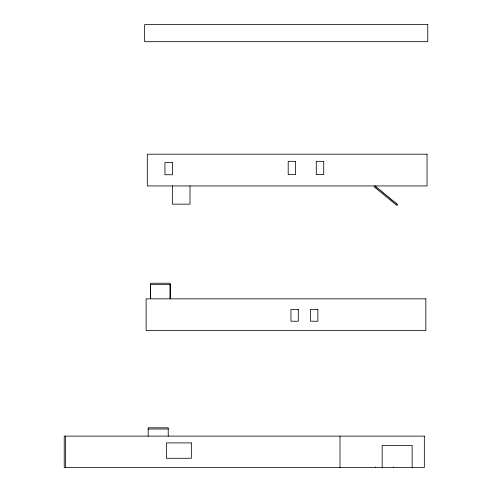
<?xml version="1.0" encoding="UTF-8"?>
<svg xmlns="http://www.w3.org/2000/svg" width="492" height="492" viewBox="0 0 492 492"><rect width="100%" height="100%" fill="white"/><g stroke="black" fill="none" stroke-linecap="round" stroke-linejoin="round"><path stroke-width="0.74" d="M150.472 298.656L150.472 284.419L170.164 284.419L170.164 298.656M148.184 429.012L168.233 429.012M412.136 467.4L412.136 445.426L382.167 445.426L382.167 467.4M393.538 466.994L393.538 467.4M375.679 466.994L375.679 467.4M375.427 185.939L375.427 186.898L376.595 186.898L376.595 187.858L377.764 187.858L377.764 188.811L378.926 188.811L378.926 189.771L380.095 189.771L380.095 190.73L381.263 190.73L381.263 191.689L382.432 191.689L382.432 192.649L383.6 192.649L383.6 193.608L384.769 193.608L384.769 194.568L385.937 194.568L385.937 195.527L387.106 195.527L387.106 196.486L388.274 196.486L388.274 197.446L389.443 197.446L389.443 198.399L390.611 198.399L390.611 199.358L391.773 199.358L391.773 200.318L392.942 200.318L392.942 201.277L394.11 201.277L394.11 202.237L395.279 202.237L395.279 203.196L396.447 203.196L396.447 204.155L397.616 204.155L397.616 205.115L396.447 205.115L374.258 186.898L374.258 185.939M339.997 436.121L339.997 467.4M190.004 185.939L190.004 204.155L172.354 204.155L172.354 185.939M170.164 298.619L170.164 283.238L150.472 283.238L150.472 298.619M168.233 436.195L168.233 427.812L148.184 427.812L148.184 436.195M65.639 436.121L65.639 467.4M427.769 24.6L144.636 24.6L144.636 41.691L427.769 41.691L427.769 24.6M427.031 154.193L147.299 154.193L147.299 185.939L427.031 185.939L427.031 154.193M295.637 161.339L288.201 161.339L288.201 174.623L295.637 174.623L295.637 161.339M323.711 161.339L316.282 161.339L316.282 174.623L323.711 174.623L323.711 161.339M172.434 162.612L164.937 162.612L164.937 174.746L172.434 174.746L172.434 162.612M425.851 298.847L146.112 298.847L146.112 330.556L425.851 330.556L425.851 298.847M298.293 309.363L290.963 309.363L290.963 321.233L298.293 321.233L298.293 309.363M317.875 309.363L310.538 309.363L310.538 321.233L317.875 321.233L317.875 309.363M424.332 436.121L64.231 436.121L64.231 467.4L424.332 467.4L424.332 436.121M191.339 442.905L166.456 442.905L166.456 458.28L191.339 458.28L191.339 442.905"/></g></svg>
